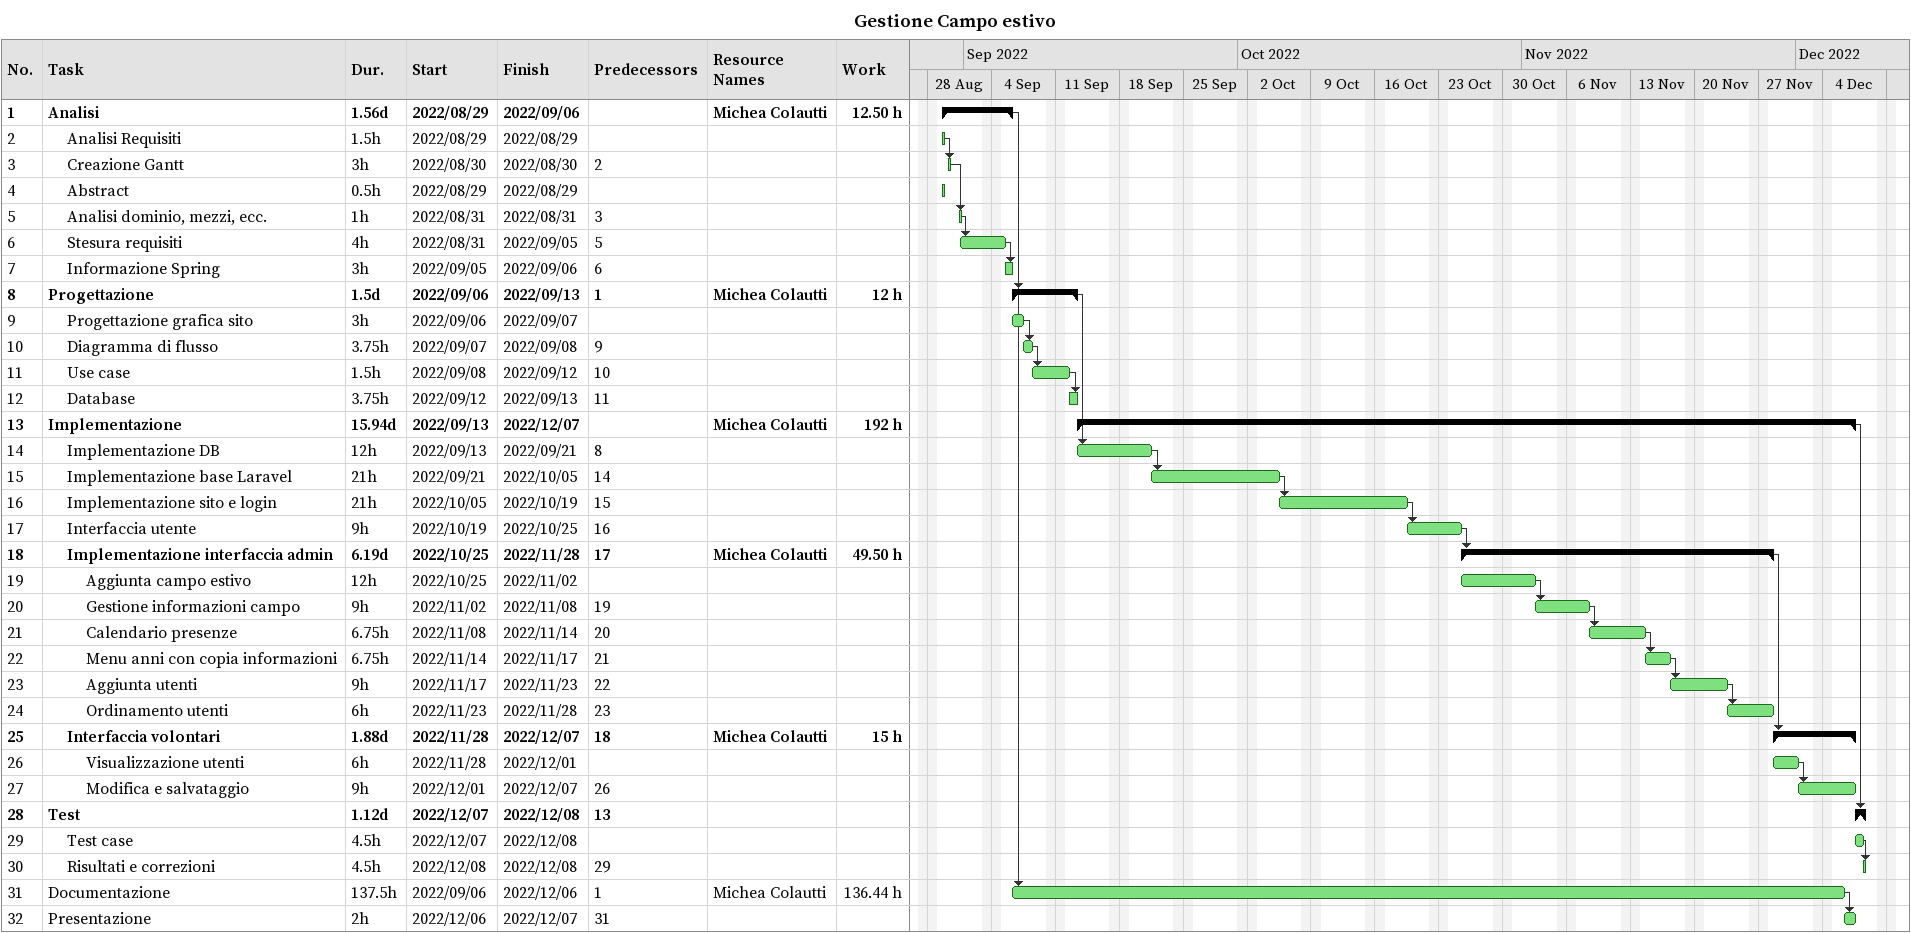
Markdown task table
Gestione Campo estivo

| ID | Level | Task | Duration | Start | Finish | Predecessors | Resources | Work (h) |
|---|---|---|---|---|---|---|---|---|
| 1 | 1 | **Analisi** | 1.56d | 2022-08-29 | 2022-09-06 |  | Michea Colautti | 12.50 |
| 2 | 2 | Analisi Requisiti | 1.5h | 2022-08-29 | 2022-08-29 |  |  |  |
| 3 | 2 | Creazione Gantt | 3h | 2022-08-30 | 2022-08-30 | 2 |  |  |
| 4 | 2 | Abstract | 0.5h | 2022-08-29 | 2022-08-29 |  |  |  |
| 5 | 2 | Analisi dominio, mezzi, ecc. | 1h | 2022-08-31 | 2022-08-31 | 3 |  |  |
| 6 | 2 | Stesura requisiti | 4h | 2022-08-31 | 2022-09-05 | 5 |  |  |
| 7 | 2 | Informazione Spring | 3h | 2022-09-05 | 2022-09-06 | 6 |  |  |
| 8 | 1 | **Progettazione** | 1.5d | 2022-09-06 | 2022-09-13 | 1 | Michea Colautti | 12 |
| 9 | 2 | Progettazione grafica sito | 3h | 2022-09-06 | 2022-09-07 |  |  |  |
| 10 | 2 | Diagramma di flusso | 3.75h | 2022-09-07 | 2022-09-08 | 9 |  |  |
| 11 | 2 | Use case | 1.5h | 2022-09-08 | 2022-09-12 | 10 |  |  |
| 12 | 2 | Database | 3.75h | 2022-09-12 | 2022-09-13 | 11 |  |  |
| 13 | 1 | **Implementazione** | 15.94d | 2022-09-13 | 2022-12-07 |  | Michea Colautti | 192 |
| 14 | 2 | Implementazione DB | 12h | 2022-09-13 | 2022-09-21 | 8 |  |  |
| 15 | 2 | Implementazione base Laravel | 21h | 2022-09-21 | 2022-10-05 | 14 |  |  |
| 16 | 2 | Implementazione sito e login | 21h | 2022-10-05 | 2022-10-19 | 15 |  |  |
| 17 | 2 | Interfaccia utente | 9h | 2022-10-19 | 2022-10-25 | 16 |  |  |
| 18 | 2 | **Implementazione interfaccia admin** | 6.19d | 2022-10-25 | 2022-11-28 | 17 | Michea Colautti | 49.50 |
| 19 | 3 | Aggiunta campo estivo | 12h | 2022-10-25 | 2022-11-02 |  |  |  |
| 20 | 3 | Gestione informazioni campo | 9h | 2022-11-02 | 2022-11-08 | 19 |  |  |
| 21 | 3 | Calendario presenze | 6.75h | 2022-11-08 | 2022-11-14 | 20 |  |  |
| 22 | 3 | Menu anni con copia informazioni | 6.75h | 2022-11-14 | 2022-11-17 | 21 |  |  |
| 23 | 3 | Aggiunta utenti | 9h | 2022-11-17 | 2022-11-23 | 22 |  |  |
| 24 | 3 | Ordinamento utenti | 6h | 2022-11-23 | 2022-11-28 | 23 |  |  |
| 25 | 2 | **Interfaccia volontari** | 1.88d | 2022-11-28 | 2022-12-07 | 18 | Michea Colautti | 15 |
| 26 | 3 | Visualizzazione utenti | 6h | 2022-11-28 | 2022-12-01 |  |  |  |
| 27 | 3 | Modifica e salvataggio | 9h | 2022-12-01 | 2022-12-07 | 26 |  |  |
| 28 | 1 | **Test** | 1.12d | 2022-12-07 | 2022-12-08 | 13 |  |  |
| 29 | 2 | Test case | 4.5h | 2022-12-07 | 2022-12-08 |  |  |  |
| 30 | 2 | Risultati e correzioni | 4.5h | 2022-12-08 | 2022-12-08 | 29 |  |  |
| 31 | 1 | Documentazione | 137.5h | 2022-09-06 | 2022-12-06 | 1 | Michea Colautti | 136.44 |
| 32 | 1 | Presentazione | 2h | 2022-12-06 | 2022-12-07 | 31 |  |  |
